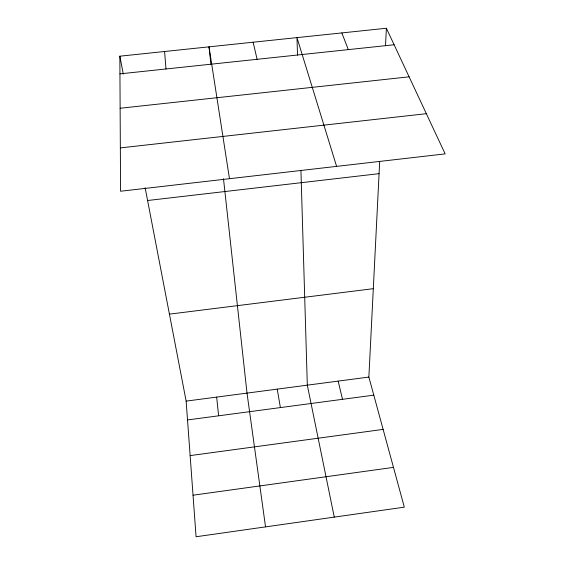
<?xml version="1.0" encoding="UTF-8"?>
<svg xmlns="http://www.w3.org/2000/svg" width="565" height="565" viewBox="0 0 565 565"><rect width="100%" height="100%" fill="white"/><g stroke="black" fill="none" stroke-linecap="round" stroke-linejoin="round"><path stroke-width="0.85" d="M145.134 187.728L186.146 401.115L196.076 536.75L404.321 507.165L368.867 377.067L379.687 161.611M385.507 45.758L386.389 28.25L119.851 56.189L120.571 191.238L445.149 153.885L386.389 28.25M193.039 495.208L393.48 467.375M190.137 455.609L383.127 429.393M187.524 419.943L373.797 395.154M186.146 401.115L368.867 377.067M169.429 314.14L373.303 288.687M147.592 200.511L379.08 173.66M120.338 147.896L426.349 113.692M120.126 108.254L409.102 76.819M119.942 73.867L394.109 44.762M341.839 32.918L348.308 49.621M336.599 166.378L296.978 37.622L297.501 55.102M338.167 381.107L342.503 399.321M253.148 42.22L257.096 59.304M334.268 517.116L307.318 385.168L300.926 170.347M119.851 56.189L123.29 74.086M277.231 389.13L280.395 407.584M229.475 178.702L209.015 46.846L210.929 64.29M265.536 526.884L247.011 393.106L223.486 178.717M216.649 397.103L218.627 415.805M164.584 51.5L165.983 68.979"/></g></svg>
